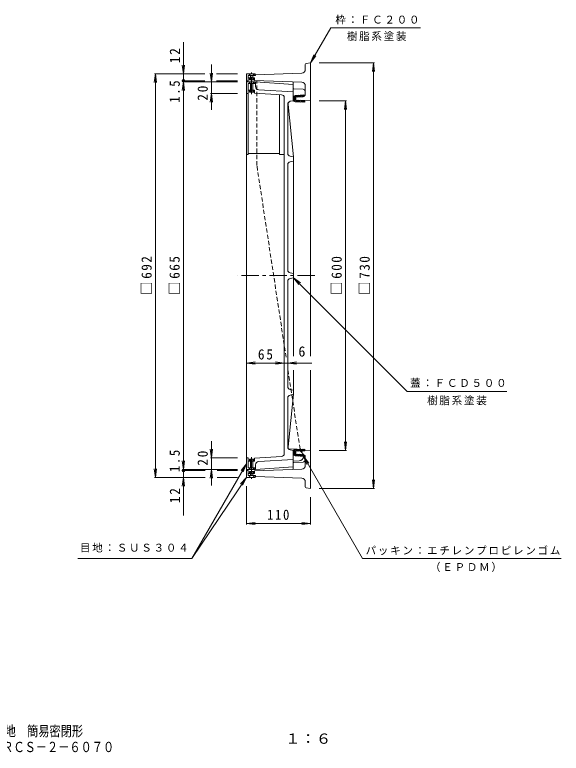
# Model space of a CAD drawing. Units: millimetres, scale not verified. Extents: x -1152 to 1017, y -823 to 838.
# Drawn here: x 79 to 1017, y -823 to 443 of the extents above; entities that cross this region are included whole.
import ezdxf
from ezdxf.enums import TextEntityAlignment as Align

# ---------------------------------------------------------------- set-up
doc = ezdxf.new("R2010")
doc.units = ezdxf.units.MM
doc.header["$LTSCALE"] = 6
doc.header["$PDMODE"] = 32
doc.header["$PDSIZE"] = 4.8
for name, pattern in [('CHAIN1', [8, 5, -1, 1, -1]), ('DASHED1', [1.8, 1.2, -0.6]), ('DASHED3', [4, 3, -1])]:
    doc.linetypes.add(name, pattern=pattern)
for name, color, linetype, lineweight in [('1-0_1-0ﾚｲﾔ', 3, 'Continuous', 9), ('1-1_1-1ﾚｲﾔ', 2, 'Continuous', 9), ('1-4_1-4ﾚｲﾔ', 7, 'Continuous', 9), ('1-E', 7, 'Continuous', 9)]:
    doc.layers.add(name, color=color, linetype=linetype, lineweight=lineweight)
doc.layers.add('F-0_F-0ﾚｲﾔ', color=2, linetype='Continuous')
doc.layers.add('F-5_F-5ﾚｲﾔ', color=2, linetype='Continuous')
doc.styles.add('ＭＳ ゴシック', font='')
doc.styles.get('ＭＳ ゴシック').set_extended_font_data('MS Gothic')

msp = doc.modelspace()

# ---------------------------------------------------------------- linework, layer by layer
at = {"layer": '1-0_1-0ﾚｲﾔ', "linetype": 'CHAIN1'}
for p, q in [((485.72, 307.227), (485.72, 344.363)), ((594.278, -3.871), (461.828, -3.871)), ((485.72, -314.97), (485.72, -352.106))]:
    msp.add_line(p, q, dxfattribs=at)
at = {"layer": '1-0_1-0ﾚｲﾔ'}
for p, q in [((476.72, 328.628), (491.719, 328.628)), ((476.72, -336.371), (476.72, 328.628)), ((492.219, 325.628), (479.719, 325.628)), ((479.719, 203.629), (479.719, 325.628)), ((480.719, 328.628), (483.72, 325.628)), ((483.72, 310.928), (483.72, 325.628)), ((490.72, 328.628), (487.72, 325.628)), ((487.72, 310.928), (487.72, 325.628)), ((491.719, 325.628), (491.719, 328.628)), ((556.72, 324.129), (492.219, 328.629)), ((492.219, 320.566), (492.219, 328.629)), ((556.72, 296.128), (556.72, 324.129)), ((476.72, 308.628), (479.719, 308.628)), ((479.719, 314.128), (490.719, 314.128)), ((482.22, 310.928), (482.22, 314.128)), ((489.22, 310.928), (482.22, 310.928)), ((489.22, 310.928), (489.22, 314.128)), ((497.869, 314.576), (556.72, 311.129)), ((533.72, 203.629), (533.72, 306.465)), ((541.719, 301.281), (541.719, -309.024)), ((551.635, 294.999), (556.72, 296.128)), ((547.719, 290.118), (547.719, 205.728)), ((548.189, 289.69), (557.72, 199.629)), ((479.719, 203.629), (476.72, 203.629)), ((533.72, 205.629), (479.719, 205.629)), ((541.719, 203.629), (533.72, 203.629)), ((551.739, 200.824), (557.72, 199.629)), ((551.739, 191.432), (557.72, 192.629)), ((557.72, -141.799), (557.72, 199.629)), ((547.719, 186.529), (547.719, 5.727)), ((551.739, 0.825), (557.72, -0.371)), ((551.739, -8.568), (557.72, -7.372)), ((547.719, -194.272), (547.719, -13.47)), ((557.72, -207.371), (557.72, -165.766)), ((551.739, -199.175), (557.72, -200.371)), ((547.719, -297.86), (547.719, -213.471)), ((548.189, -297.433), (557.72, -207.371)), ((551.739, -208.568), (557.72, -207.371)), ((562.704, -301.619), (548.976, -300.694)), ((551.635, -302.741), (556.72, -303.871)), ((556.72, -303.871), (556.72, -331.871)), ((476.72, -316.372), (479.719, -316.372)), ((479.719, -316.372), (479.719, -333.372)), ((479.719, -321.872), (490.719, -321.872)), ((482.22, -318.672), (482.22, -321.872)), ((489.22, -318.672), (482.22, -318.672)), ((483.72, -318.672), (483.72, -333.371)), ((487.72, -318.672), (487.72, -333.371)), ((489.22, -318.672), (489.22, -321.872)), ((492.219, -328.308), (492.219, -336.371)), ((497.869, -322.319), (556.72, -318.871)), ((556.72, -321.991), (567.138, -321.445)), ((476.72, -336.371), (491.719, -336.371)), ((492.219, -333.372), (479.719, -333.372)), ((480.719, -336.371), (483.72, -333.371)), ((490.72, -336.371), (487.72, -333.371)), ((491.719, -333.371), (491.719, -336.371)), ((556.72, -331.871), (492.219, -336.371))]:
    msp.add_line(p, q, dxfattribs=at)
at = {"layer": '1-0_1-0ﾚｲﾔ', "linetype": 'DASHED3'}
msp.add_line((569.103, -304.525), (572.376, -307.799), dxfattribs=at)
at = {"layer": '1-0_1-0ﾚｲﾔ'}
for points in [[(537.012, 306.273), (490.719, 308.984), (490.719, 314.128)], [(537.012, -314.016), (490.719, -316.727), (490.719, -321.872)]]:
    msp.add_lwpolyline(points, dxfattribs=at)
for centre, radius, start, end in [((498.219, 320.566), 6, 180, 266.64777), ((536.719, 301.281), 5, 0, 86.64771), ((552.719, 290.118), 5, 102.52898, 180), ((553.161, 290.216), 5, 102.52892, 186.04048), ((552.719, 205.728), 5, 180, 258.69008), ((552.719, 186.529), 5, 101.30992, 180), ((552.719, 5.727), 5, 180, 258.69008), ((552.719, -13.47), 5, 101.30992, 180), ((552.719, -194.272), 5, 180, 258.69008), ((552.719, -213.471), 5, 101.30992, 180), ((552.719, -297.86), 5, 180, 257.47102), ((553.161, -297.959), 5, 173.95952, 257.47108), ((562.032, -311.597), 10, 78.99799, 86.14645), ((536.719, -309.024), 5, 273.35229, 0), ((566.72, -313.456), 8, 272.99998, 358.32649), ((498.219, -328.308), 6, 93.35223, 180)]:
    msp.add_arc(centre, radius, start, end, dxfattribs=at)
at = {"layer": '1-0_1-0ﾚｲﾔ', "linetype": 'DASHED3'}
for centre, radius, start, end in [((562.032, -311.597), 10, 44.99995, 78.99799), ((566.72, -313.456), 8, 358.32649, 44.99997)]:
    msp.add_arc(centre, radius, start, end, dxfattribs=at)
at = {"layer": '1-1_1-1ﾚｲﾔ'}
for p, q in [((577.72, 358.358), (577.72, 349.418)), ((578.973, 359.837), (586.719, 361.129)), ((586.719, 161.379), (586.719, 361.129)), ((476.72, -349.871), (476.72, 342.128)), ((483.719, 339.128), (480.719, 342.128)), ((487.72, 339.128), (490.719, 342.128)), ((571.934, 343.422), (492.219, 340.575)), ((476.72, 330.128), (479.719, 330.128)), ((479.719, 339.128), (492.219, 339.128)), ((479.719, 330.128), (479.719, 339.128)), ((479.719, 335.239), (490.719, 335.239)), ((482.22, 332.039), (482.22, 335.239)), ((489.22, 332.039), (482.22, 332.039)), ((483.719, 332.039), (483.719, 339.128)), ((487.72, 332.039), (487.72, 339.128)), ((489.22, 332.039), (489.22, 335.239)), ((492.219, 339.128), (492.219, 340.575)), ((556.72, 317.818), (556.72, 328.378)), ((577.72, 321.839), (577.72, 306.886)), ((573.862, 315.759), (558.166, 316.319)), ((558.717, 300.03), (563.962, 305.274)), ((558.717, 302.858), (560.945, 305.086)), ((560.47, 305.056), (576.717, 306.072)), ((563.773, 302.257), (566.979, 305.463)), ((566.79, 302.445), (569.996, 305.652)), ((569.807, 302.634), (573.013, 305.84)), ((572.824, 302.823), (576.03, 306.029)), ((576.717, 304.238), (576.717, 306.072)), ((556.72, 300.86), (557.874, 302.015)), ((556.72, 301.064), (556.72, 298.169)), ((556.722, 298.034), (557.72, 299.032)), ((557.422, 295.906), (558.145, 296.629)), ((557.72, 298.169), (557.72, 301.064)), ((558.717, 295.936), (558.717, 303.298)), ((558.717, 297.201), (561.718, 300.203)), ((558.934, 294.59), (561.717, 297.373)), ((560.56, 294.173), (576.717, 293.526)), ((561.315, 294.143), (564.209, 297.036)), ((561.72, 302.128), (561.717, 297.129)), ((576.717, 296.529), (561.717, 297.129)), ((561.72, 302.128), (573.969, 302.894)), ((573.969, 302.894), (561.72, 302.128)), ((564.035, 294.034), (566.915, 296.913)), ((566.755, 293.925), (569.62, 296.79)), ((569.474, 293.816), (572.325, 296.667)), ((572.194, 293.707), (575.031, 296.545)), ((574.913, 293.599), (576.717, 295.402)), ((576.717, 293.526), (576.717, 296.529)), ((586.719, -141.799), (586.719, 161.379)), ((586.719, -368.871), (586.719, -165.766)), ((557.422, -303.649), (558.145, -304.372)), ((558.717, -303.679), (558.717, -311.041)), ((558.934, -302.333), (561.717, -305.116)), ((560.56, -301.916), (576.717, -301.269)), ((561.315, -301.886), (564.209, -304.779)), ((564.035, -301.777), (566.915, -304.657)), ((566.755, -301.668), (569.62, -304.533)), ((569.474, -301.559), (572.325, -304.41)), ((572.194, -301.45), (575.031, -304.287)), ((574.913, -301.342), (576.717, -303.145)), ((576.717, -301.269), (576.717, -304.272)), ((556.72, -308.807), (556.72, -305.913)), ((556.72, -308.603), (557.874, -309.758)), ((556.722, -305.777), (557.72, -306.775)), ((557.72, -305.913), (557.72, -308.807)), ((558.717, -304.944), (561.718, -307.946)), ((558.717, -307.773), (563.962, -313.017)), ((558.717, -310.601), (560.945, -312.829)), ((560.47, -312.799), (576.717, -313.815)), ((576.717, -304.272), (561.717, -304.872)), ((561.72, -309.871), (561.717, -304.872)), ((573.969, -310.637), (561.72, -309.871)), ((561.72, -309.871), (573.969, -310.637)), ((563.773, -310), (566.979, -313.206)), ((566.79, -310.188), (569.996, -313.395)), ((569.807, -310.377), (573.013, -313.583)), ((572.824, -310.566), (576.03, -313.772)), ((576.717, -311.981), (576.717, -313.815)), ((577.72, -314.629), (577.72, -329.582)), ((556.72, -325.561), (556.72, -336.121)), ((573.862, -323.502), (558.166, -324.062)), ((476.72, -337.871), (479.719, -337.871)), ((479.719, -337.871), (479.719, -346.871)), ((482.22, -339.781), (482.22, -342.982)), ((489.22, -339.781), (482.22, -339.781)), ((483.719, -339.781), (483.719, -346.871)), ((487.72, -339.781), (487.72, -346.871)), ((489.22, -339.781), (489.22, -342.982)), ((479.719, -342.982), (490.719, -342.982)), ((479.719, -346.871), (492.219, -346.871)), ((483.719, -346.871), (480.719, -349.871)), ((487.72, -346.871), (490.719, -349.871)), ((492.219, -346.871), (492.219, -348.318)), ((571.934, -351.165), (492.219, -348.318)), ((577.72, -366.101), (577.72, -357.161)), ((578.973, -367.581), (586.719, -368.871))]:
    msp.add_line(p, q, dxfattribs=at)
at = {"layer": '1-1_1-1ﾚｲﾔ', "linetype": 'DASHED1'}
for p, q in [((494.719, 185.129), (494.719, 330.593)), ((544.786, -143.685), (494.719, 185.129)), ((568.719, -300.872), (548.386, -167.331)), ((577.72, -315.872), (568.719, -300.872))]:
    msp.add_line(p, q, dxfattribs=at)
at = {"layer": '1-1_1-1ﾚｲﾔ'}
for points in [[(491.719, 339.128), (491.719, 342.128), (476.72, 342.128)], [(571.934, 327.835), (490.719, 330.736), (490.719, 335.239)], [(586.719, 296.128), (561.72, 297.128), (561.72, 302.128)], [(586.719, -303.871), (561.72, -304.872), (561.72, -309.871)], [(571.934, -335.578), (490.719, -338.479), (490.719, -342.982)], [(491.719, -346.871), (491.719, -349.871), (476.72, -349.871)]]:
    msp.add_lwpolyline(points, dxfattribs=at)
for centre, radius, start, end in [((579.22, 358.358), 1.5, 99.46233, 180), ((571.719, 349.418), 6, 272.04539, 0), ((558.219, 317.818), 1.5, 180, 267.95456), ((571.719, 321.839), 6, 0, 87.95461), ((560.72, 301.064), 4, 93.57678, 180), ((573.719, 311.761), 4, 0, 87.95457), ((573.719, 306.886), 4, 273.57639, 0), ((560.72, 298.169), 4, 180, 267.70923), ((560.72, 301.064), 3, 131.87723, 180), ((560.72, 298.169), 3, 180, 228.12277), ((560.72, -305.913), 4, 92.29077, 180), ((560.72, -305.913), 3, 131.87723, 180), ((560.72, -308.807), 4, 180, 266.42322), ((560.72, -308.807), 3, 180, 228.12277), ((573.719, -314.629), 4, 0, 86.42361), ((558.219, -325.561), 1.5, 92.04544, 180), ((573.719, -319.504), 4, 272.04543, 0), ((571.719, -329.582), 6, 272.04539, 0), ((571.719, -357.161), 6, 0, 87.95461), ((579.22, -366.101), 1.5, 180, 260.53767)]:
    msp.add_arc(centre, radius, start, end, dxfattribs=at)
at = {"layer": '1-4_1-4ﾚｲﾔ'}
for p, q in [((368.719, 396.33), (368.719, -415.027)), ((368.719, 342.129), (366.762, 357)), ((368.719, 342.129), (370.677, 357)), ((416.719, 280.259), (416.719, 357.881)), ((601.72, 361.129), (696.52, 361.129)), ((694.72, 361.129), (692.762, 346.257)), ((694.72, -368.871), (694.72, 361.129)), ((694.72, 361.129), (696.678, 346.257)), ((320.719, 342.129), (318.762, 327.257)), ((405.582, 342.129), (318.92, 342.129)), ((320.719, -349.871), (320.719, 342.129)), ((320.719, 342.129), (322.677, 327.257)), ((416.719, 328.629), (414.762, 343.5)), ((416.719, 328.629), (418.677, 343.5)), ((461.719, 342.129), (425.464, 342.129)), ((405.582, 330.129), (366.92, 330.129)), ((461.719, 330.129), (425.464, 330.129)), ((368.719, 328.629), (366.762, 313.757)), ((461.719, 328.629), (366.92, 328.629)), ((368.719, 328.629), (370.677, 313.757)), ((416.719, 308.629), (414.762, 293.757)), ((461.719, 308.629), (414.92, 308.629)), ((416.719, 308.629), (418.677, 293.757)), ((601.72, 296.129), (648.52, 296.129)), ((646.72, 296.129), (644.762, 281.257)), ((646.72, -303.871), (646.72, 296.129)), ((646.72, 296.129), (648.678, 281.257)), ((476.719, -153.871), (491.591, -151.914)), ((541.719, -153.871), (526.848, -151.914)), ((547.72, -153.871), (562.591, -151.914)), ((476.719, -153.871), (491.591, -155.829)), ((476.719, -153.871), (589.214, -153.871)), ((541.719, -153.871), (526.848, -155.829)), ((547.72, -153.871), (562.591, -155.829)), ((416.719, -288.002), (416.719, -363.924)), ((646.72, -303.871), (644.762, -289)), ((646.72, -303.871), (648.678, -289)), ((416.719, -316.372), (414.762, -301.5)), ((416.719, -316.372), (418.677, -301.5)), ((601.72, -303.871), (648.52, -303.871)), ((461.719, -316.372), (414.92, -316.372)), ((368.719, -336.371), (366.762, -321.5)), ((368.719, -336.371), (370.677, -321.5)), ((320.719, -349.871), (318.762, -335)), ((320.719, -349.871), (322.677, -335)), ((461.719, -336.371), (366.92, -336.371)), ((406.181, -337.871), (366.92, -337.871)), ((416.719, -336.371), (414.762, -351.243)), ((416.719, -336.371), (418.677, -351.243)), ((461.719, -337.871), (426.77, -337.871)), ((406.181, -349.871), (318.92, -349.871)), ((368.719, -349.871), (366.762, -364.743)), ((368.719, -349.871), (370.677, -364.743)), ((461.719, -349.871), (426.77, -349.871)), ((694.72, -368.871), (692.762, -354)), ((694.72, -368.871), (696.678, -354)), ((476.72, -364.871), (476.72, -430.671)), ((601.72, -368.871), (696.52, -368.871)), ((586.72, -383.871), (586.72, -430.671)), ((476.72, -428.871), (491.591, -426.913)), ((476.72, -428.871), (586.72, -428.871)), ((476.72, -428.871), (491.591, -430.829)), ((586.72, -428.871), (571.848, -426.913)), ((586.72, -428.871), (571.848, -430.829))]:
    msp.add_line(p, q, dxfattribs=at)
for p in [(368.719, 330.129), (368.719, -337.871)]:
    msp.add_point(p, dxfattribs=at)
at = {"layer": '1-E'}
for p, q in [((586.72, 361.129), (592.46, 374.987)), ((586.72, 361.129), (595.851, 373.029)), ((557.72, -7.372), (569.62, -16.503)), ((557.72, -7.372), (566.851, -19.272)), ((557.72, -7.372), (752.72, -202.372)), ((752.72, -202.372), (923.414, -202.372)), ((574.522, -313.678), (583.653, -325.578)), ((574.522, -313.678), (580.262, -327.536)), ((574.522, -313.678), (675.67, -488.871)), ((476.72, -326.371), (382.9, -488.871)), ((476.72, -326.371), (467.588, -338.272)), ((476.72, -326.371), (470.979, -340.23)), ((476.72, -349.871), (382.9, -488.871)), ((476.72, -349.871), (466.777, -361.103)), ((476.72, -349.871), (470.022, -363.293)), ((187.524, -488.871), (382.9, -488.871)), ((675.67, -488.871), (1016.75, -488.871))]:
    msp.add_line(p, q, dxfattribs=at)
msp.add_lwpolyline([(586.72, 361.129), (621.361, 421.129), (775.351, 421.129)], dxfattribs=at)

# ---------------------------------------------------------------- texts
at = {"layer": '1-4_1-4ﾚｲﾔ', "color": 2, "style": 'ＭＳ ゴシック'}
msp.add_text('6', height=17.6, dxfattribs=at).set_placement((565.915, -147.871), align=Align.BOTTOM_LEFT)
at = {"layer": '1-4_1-4ﾚｲﾔ', "color": 2, "char_height": 17.6, "attachment_point": 7, "rotation": 90, "style": 'ＭＳ ゴシック'}
for s, insert in [('\\T1.27;\\W0.95;12', (362.719, 360.372)), ('\\T1.27;\\W0.9;1.5', (362.719, 292.687)), ('\\T1.27;\\W0.95;20', (410.719, 296.072)), ('\\T1.21;\\W0.95;□692', (314.719, -36.871)), ('\\T1.21;\\W0.95;□665', (362.719, -36.871)), ('\\T1.21;\\W0.95;□600', (640.72, -36.871)), ('\\T1.21;\\W0.95;□730', (688.72, -36.871)), ('\\T1.27;\\W0.9;1.5', (362.719, -340.699)), ('\\T1.27;\\W0.95;20', (410.719, -329.796)), ('\\T1.27;\\W0.95;12', (362.719, -393.998))]:
    msp.add_mtext(s, dxfattribs=dict(at, insert=insert))
at = {"layer": '1-4_1-4ﾚｲﾔ', "color": 2, "char_height": 17.6, "attachment_point": 7, "style": 'ＭＳ ゴシック'}
for s, insert in [('\\T1.27;\\W0.95;65', (496.469, -147.871)), ('\\T1.27;\\W0.9;110', (512.22, -422.871))]:
    msp.add_mtext(s, dxfattribs=dict(at, insert=insert))
at = {"layer": '1-E', "char_height": 13.2, "attachment_point": 7, "style": 'ＭＳ ゴシック'}
for s, insert in [('\\T1.17;枠：ＦＣ２００', (629.255, 426.862)), ('\\T1.17;樹脂系塗装', (649.055, 398.433)), ('\\T1.17;蓋：ＦＣＤ５００', (757.586, -195.45)), ('\\T1.17;樹脂系塗装', (786.76, -226.158)), ('\\T1.17;目地：ＳＵＳ３０４', (191.207, -478.482)), ('\\T1.17;パッキン：エチレンプロピレンゴム', (681.235, -483.225)), ('\\T1.17;（ＥＰＤＭ）', (791.69, -512.111))]:
    msp.add_mtext(s, dxfattribs=dict(at, insert=insert))
at = {"layer": 'F-0_F-0ﾚｲﾔ', "style": 'ＭＳ ゴシック', "width": 0.8}
for s, p in [('カラー舗装用鉄蓋\u3000インターロッキングブロック用\u3000ステンレス目地\u3000簡易密閉形', (-514.032, -798.875)), ('充填深さ６５ｍｍ\u3000\u3000ＭＲＣＳ－２－６０７０', (-153.37, -826.149))]:
    msp.add_text(s, height=17.6, dxfattribs=at).set_placement(p, align=Align.BOTTOM_LEFT)
at = {"layer": 'F-5_F-5ﾚｲﾔ', "style": 'ＭＳ ゴシック', "width": 1.1}
msp.add_text('１：６', height=17.6, dxfattribs=at).set_placement((543, -811.865), align=Align.BOTTOM_LEFT)

doc.saveas('drawing.dxf')
